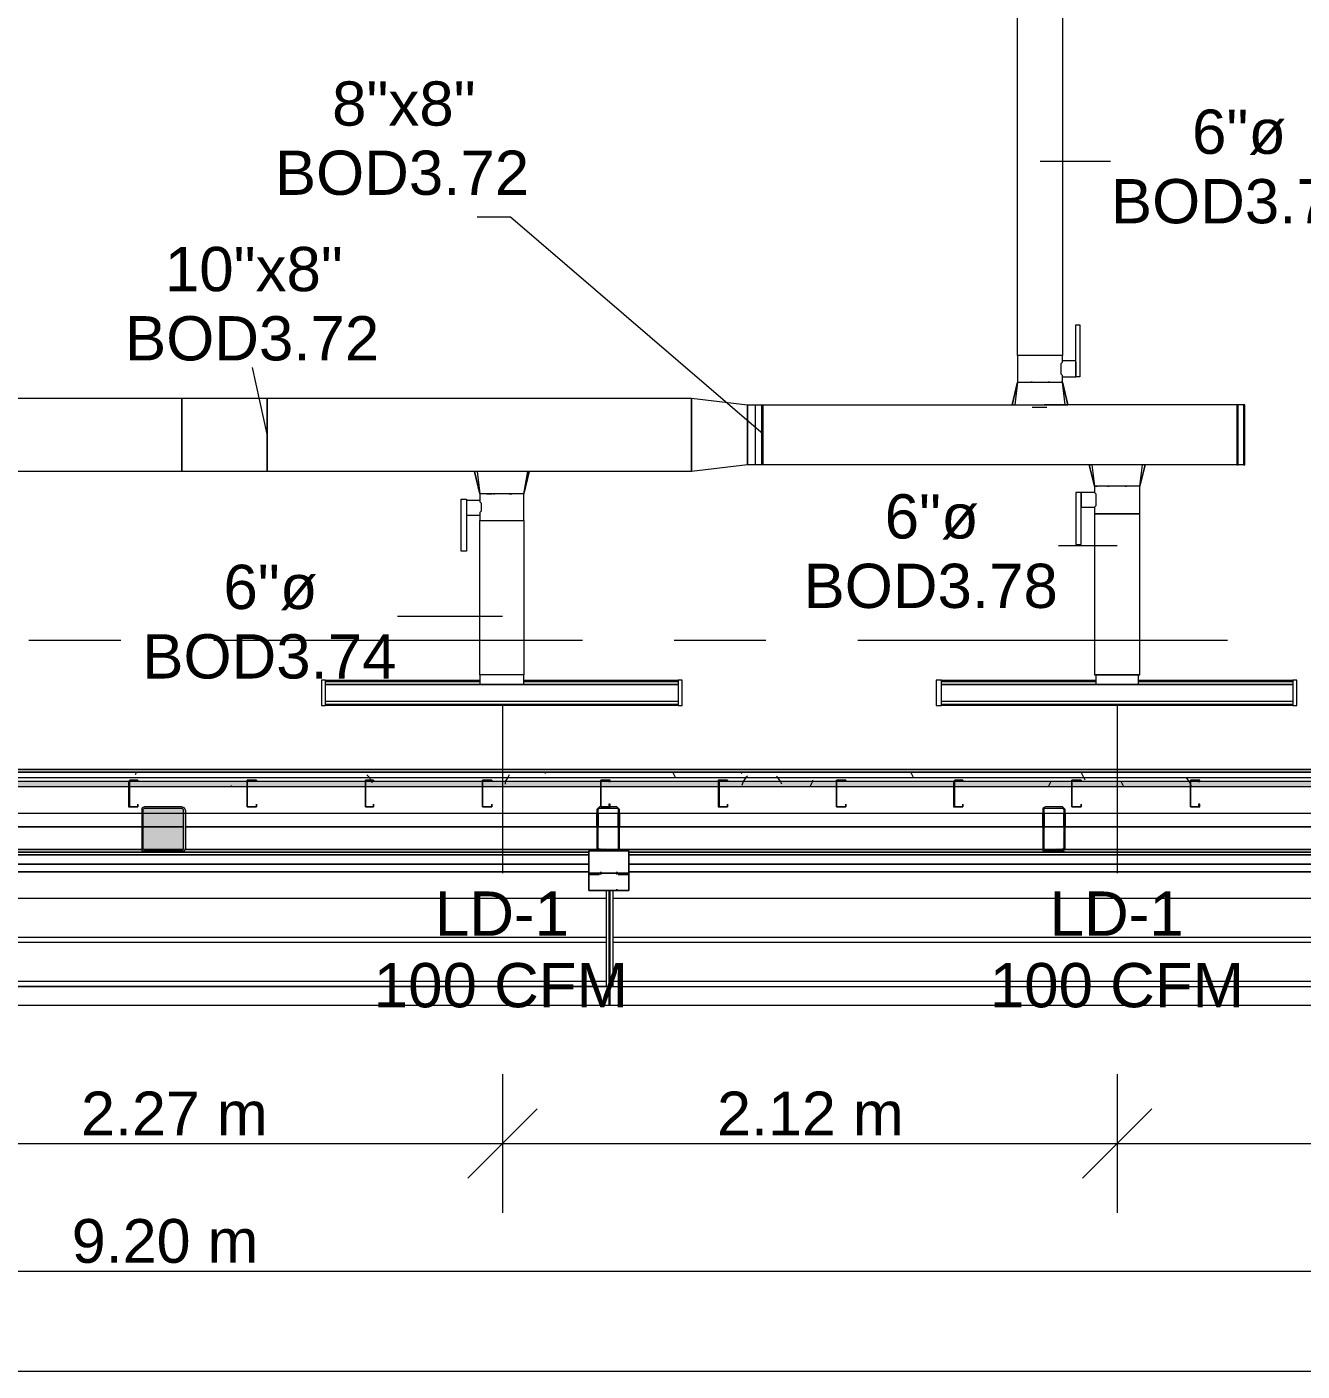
# Model space of a CAD drawing. Header units: metres. Extents: x 39 to 278, y -7 to 151.
# Drawn here: x 68.799 to 73.192, y 9.001 to 13.63 of the extents above; entities that cross this region are included whole.
import ezdxf

# ---------------------------------------------------------------- set-up
doc = ezdxf.new("R2010")
doc.units = ezdxf.units.M
doc.layers.add('HVAC - Ductos', color=5, linetype='Continuous', lineweight=50)
doc.layers.add('PDF_Geometry', color=7, linetype='Continuous', true_color=0xaaaaaa)
doc.layers.add('PDF_Solid Fills', color=7, linetype='Continuous', true_color=0xffffff)
doc.layers.add('PDF_Text', color=7, linetype='Continuous')
doc.styles.add('PDF Helvetica', font='')
doc.styles.get('PDF Helvetica').set_extended_font_data('Helvetica')

msp = doc.modelspace()

# ---------------------------------------------------------------- hatches: boundary and pattern name
at = {"layer": 'PDF_Solid Fills', "lineweight": 0, "transparency": 33554559}
h = msp.add_hatch(color=256, dxfattribs=at)
h.paths.add_polyline_path([(46.8196, 11.0127), (46.8196, 11.031), (45.1878, 11.031), (45.1878, 11.0127)])
h.paths.add_polyline_path([(104.0706, 11.0127), (106.0827, 11.0127), (106.0827, 11.031), (104.0706, 11.031)])
h.paths.add_polyline_path([(104.0659, 11.0127), (104.0659, 11.031), (101.2289, 11.031), (101.2289, 11.0127)])
h.paths.add_polyline_path([(101.2243, 11.0127), (101.2243, 11.031), (99.1984, 11.031), (99.1984, 11.0127)])
h.paths.add_polyline_path([(99.1938, 11.0127), (99.1938, 11.031), (96.3568, 11.031), (96.3568, 11.0127)])
h.paths.add_polyline_path([(96.3522, 11.0127), (96.3522, 11.031), (94.3263, 11.031), (94.3263, 11.0127)])
h.paths.add_polyline_path([(94.3217, 11.0127), (94.3217, 11.031), (93.5151, 11.031), (93.5151, 11.0127)])
h.paths.add_polyline_path([(93.5105, 11.0127), (93.5105, 11.031), (91.4846, 11.031), (91.4846, 11.0127)])
h.paths.add_polyline_path([(91.4801, 11.0127), (91.4801, 11.031), (89.4542, 11.031), (89.4542, 11.0127)])
h.paths.add_polyline_path([(89.4496, 11.0127), (89.4496, 11.031), (88.6429, 11.031), (88.6429, 11.0127)])
h.paths.add_polyline_path([(88.6383, 11.0127), (88.6383, 11.031), (86.6125, 11.031), (86.6125, 11.0127)])
h.paths.add_polyline_path([(86.6079, 11.0127), (86.6079, 11.031), (84.582, 11.031), (84.582, 11.0127)])
h.paths.add_polyline_path([(84.5774, 11.0127), (84.5774, 11.031), (83.7708, 11.031), (83.7708, 11.0127)])
h.paths.add_polyline_path([(83.7662, 11.0127), (83.7662, 11.031), (81.7404, 11.031), (81.7404, 11.0127)])
h.paths.add_polyline_path([(81.7358, 11.0127), (81.7358, 11.031), (78.8986, 11.031), (78.8986, 11.0127)])
h.paths.add_polyline_path([(78.894, 11.0127), (78.894, 11.031), (76.8682, 11.031), (76.8682, 11.0127)])
h.paths.add_polyline_path([(76.8636, 11.0127), (76.8636, 11.031), (74.0265, 11.031), (74.0265, 11.0127)])
h.paths.add_polyline_path([(74.0219, 11.0127), (74.0219, 11.031), (71.9961, 11.031), (71.9961, 11.0127)])
h.paths.add_polyline_path([(71.9915, 11.0127), (71.9915, 11.031), (71.1848, 11.031), (71.1848, 11.0127)])
h.paths.add_polyline_path([(71.1802, 11.0127), (71.1802, 11.031), (69.1543, 11.031), (69.1543, 11.0127)])
h.paths.add_polyline_path([(69.1497, 11.0127), (69.1497, 11.031), (67.1239, 11.031), (67.1239, 11.0127)])
h.paths.add_polyline_path([(67.1193, 11.0127), (67.1193, 11.031), (66.3127, 11.031), (66.3127, 11.0127)])
h.paths.add_polyline_path([(66.3081, 11.0127), (66.3081, 11.031), (64.2822, 11.031), (64.2822, 11.0127)])
h.paths.add_polyline_path([(64.2776, 11.0127), (64.2776, 11.031), (62.2518, 11.031), (62.2518, 11.0127)])
h.paths.add_polyline_path([(62.2472, 11.0127), (62.2472, 11.031), (61.4405, 11.031), (61.4405, 11.0127)])
h.paths.add_polyline_path([(61.436, 11.0127), (61.436, 11.031), (59.4101, 11.031), (59.4101, 11.0127)])
h.paths.add_polyline_path([(59.4055, 11.0127), (59.4055, 11.031), (56.5684, 11.031), (56.5684, 11.0127)])
h.paths.add_polyline_path([(56.5638, 11.0127), (56.5638, 11.031), (54.5379, 11.031), (54.5379, 11.0127)])
h.paths.add_polyline_path([(54.5333, 11.0127), (54.5333, 11.031), (51.6963, 11.031), (51.6963, 11.0127)])
h.paths.add_polyline_path([(51.6917, 11.0127), (51.6917, 11.031), (49.6658, 11.031), (49.6658, 11.0127)])
h.paths.add_polyline_path([(49.6612, 11.0127), (49.6612, 11.031), (48.8546, 11.031), (48.8546, 11.0127)])
h.paths.add_polyline_path([(48.85, 11.0127), (48.85, 11.031), (46.8241, 11.031), (46.8241, 11.0127)])
msp.add_hatch(color=256, dxfattribs=at).paths.add_polyline_path([(69.3469, 10.9393), (69.3423, 10.9439), (69.1956, 10.9439), (69.1956, 10.7926), (69.1969, 10.7926), (69.3423, 10.7972)])
h = msp.add_hatch(color=256, dxfattribs=at)
h.paths.add_polyline_path([(70.7683, 10.7926), (70.8365, 10.7972), (70.7723, 10.8018), (70.7677, 10.8018), (70.7677, 10.7926)])
h.paths.add_polyline_path([(70.841, 10.9347), (70.8365, 10.9347), (70.8365, 10.7972), (70.841, 10.9341)])
h.paths.add_polyline_path([(70.8319, 10.9393), (70.8319, 10.9439), (70.7677, 10.9439)])
h.paths.add_polyline_path([(70.7677, 10.9347), (70.7631, 10.9347), (70.7631, 10.8018)])
h = msp.add_hatch(color=256, dxfattribs=at)
h.paths.add_polyline_path([(72.3031, 10.9393), (72.3031, 10.9439), (72.2985, 10.9439)])
h.paths.add_polyline_path([(72.3764, 10.9347), (72.3719, 10.9347), (72.3673, 10.8018), (72.3031, 10.7972), (72.3713, 10.7926), (72.3719, 10.7926), (72.3719, 10.7972), (72.3764, 10.9333)])
h.paths.add_polyline_path([(72.3031, 10.9347), (72.2985, 10.9347), (72.2985, 10.8018)])
h.paths.add_polyline_path([(72.3719, 10.9393), (72.3719, 10.9439), (72.3077, 10.9439)])

# ---------------------------------------------------------------- linework, layer by layer
at = {"layer": 'HVAC - Ductos', "lineweight": 0}
for points in [[(72.3673, 13.7627), (72.3673, 12.4977), (72.3627, 12.4977), (72.3535, 12.4977), (72.3444, 12.4977), (72.3261, 12.4977), (72.3077, 12.4977), (72.2894, 12.4977), (72.2711, 12.4977), (72.2527, 12.4977), (72.2344, 12.4977), (72.2253, 12.4977), (72.2161, 12.4977), (72.2115, 12.4977), (72.2115, 13.7627)], [(72.2894, 13.1668), (72.5323, 13.1668)], [(71.3361, 12.2273), (70.4652, 12.9743), (70.3506, 12.9743)], [(72.3765, 12.3281), (72.3673, 12.406), (72.3673, 12.4243), (72.4131, 12.4243), (72.4131, 12.6031), (72.4269, 12.6031), (72.4269, 12.4243), (72.4131, 12.4243)], [(69.6265, 12.2273), (69.576, 12.4564)], [(72.4131, 12.4793), (72.3673, 12.4793), (72.3673, 12.4977), (72.3627, 12.4977), (72.3535, 12.4977), (72.3444, 12.4977), (72.3261, 12.4977), (72.3077, 12.4977), (72.2894, 12.4977), (72.2711, 12.4977), (72.2527, 12.4977), (72.2344, 12.4977), (72.2253, 12.4977), (72.2161, 12.4977), (72.2115, 12.4977), (72.2115, 12.406), (72.2161, 12.406), (72.2207, 12.406), (72.2253, 12.406), (72.2344, 12.406), (72.2527, 12.406), (72.2711, 12.406), (72.2894, 12.406), (72.3077, 12.406), (72.3261, 12.406), (72.3444, 12.406), (72.3535, 12.406), (72.3581, 12.406), (72.3627, 12.406), (72.3673, 12.406), (72.3627, 12.406)], [(72.3673, 12.4243), (72.3673, 12.4289), (72.3627, 12.4335), (72.3627, 12.4381), (72.3627, 12.4472), (72.3627, 12.4564), (72.3627, 12.4656), (72.3627, 12.4701), (72.3673, 12.4747), (72.3673, 12.4793)], [(72.4131, 12.4747), (72.4131, 12.4701), (72.4131, 12.4656), (72.4131, 12.4564), (72.4131, 12.4518), (72.4131, 12.4472), (72.4131, 12.4381), (72.4131, 12.4335), (72.4131, 12.4289)], [(72.2115, 12.406), (72.2023, 12.3281)], [(72.2161, 12.406), (72.2207, 12.406)], [(72.2344, 12.406), (72.239, 12.406)], [(72.2619, 12.406), (72.2573, 12.406), (72.2619, 12.406), (72.2665, 12.406)], [(72.2848, 12.406), (72.2894, 12.406), (72.294, 12.406)], [(72.3123, 12.406), (72.3169, 12.406), (72.3215, 12.406), (72.3169, 12.406)], [(72.3398, 12.406), (72.3444, 12.406)], [(72.3535, 12.406), (72.3581, 12.406)], [(72.3857, 12.3281), (72.3673, 12.406), (72.3857, 12.3281)], [(69.3331, 12.351), (69.6265, 12.351)], [(69.3331, 12.0989), (69.3331, 12.351)], [(69.6265, 12.351), (69.6265, 12.0989)], [(71.3085, 12.3281), (71.3315, 12.3281), (71.3361, 12.3281)], [(71.3315, 12.3281), (71.3315, 12.1219), (71.3085, 12.1219)], [(72.9907, 12.3281), (72.9677, 12.3281), (72.9677, 12.1219), (71.3315, 12.1219), (71.3315, 12.3281), (72.2619, 12.3281)], [(71.3361, 12.1219), (71.3361, 12.3281)], [(72.1977, 12.3281), (72.1931, 12.3281), (72.1977, 12.3281), (72.2023, 12.3281), (72.2069, 12.3281), (72.2161, 12.3281)], [(72.1977, 12.3281), (72.1931, 12.3281), (72.1977, 12.3281)], [(72.2207, 12.3281), (72.2344, 12.3281), (72.239, 12.3281)], [(72.2435, 12.3281), (72.2481, 12.3281), (72.2573, 12.3281), (72.2803, 12.3281), (72.3031, 12.3281), (72.3215, 12.3281), (72.3307, 12.3281), (72.3353, 12.3281), (72.3444, 12.3281), (72.3627, 12.3281), (72.3719, 12.3281), (72.3811, 12.3281), (72.3857, 12.3281), (72.3811, 12.3281)], [(72.3123, 12.3189), (72.3031, 12.3189), (72.2803, 12.3189), (72.2619, 12.3189)], [(72.2711, 12.3281), (72.2711, 12.3281)], [(72.9677, 12.3281), (72.3123, 12.3281), (72.3077, 12.3281), (72.3031, 12.3281)], [(72.9723, 12.3281), (72.9677, 12.3281), (72.9677, 12.1219), (72.9723, 12.1219)], [(72.9723, 12.1219), (72.9723, 12.3281)], [(69.6265, 12.0989), (69.3331, 12.0989)], [(70.3598, 12.0989), (70.3506, 12.0989), (70.3598, 12.021), (70.3415, 12.0989)], [(70.3461, 12.0989), (70.3415, 12.0989), (70.3598, 12.021)], [(70.3415, 12.0989), (70.3415, 12.0989)], [(70.5065, 12.0989), (70.4881, 12.0989), (70.4835, 12.0989), (70.479, 12.0989), (70.4698, 12.0989), (70.4561, 12.0989), (70.4515, 12.0989), (70.4469, 12.0989), (70.4239, 12.0989), (70.4193, 12.0989), (70.4148, 12.0989), (70.4011, 12.0989), (70.3919, 12.0989), (70.3873, 12.0989), (70.3827, 12.0989), (70.3643, 12.0989)], [(70.5293, 12.0989), (70.5248, 12.0989), (70.5202, 12.0989), (70.5111, 12.0989)], [(70.5293, 12.0989), (70.5111, 12.021), (70.5293, 12.0989)], [(70.5111, 12.021), (70.5248, 12.0989)], [(70.5293, 12.0989), (70.5293, 12.0989)], [(71.3361, 12.1219), (71.3315, 12.1219)], [(72.5369, 12.1219), (72.5323, 12.1219), (72.5231, 12.1219), (72.5094, 12.1219), (72.5048, 12.1219), (72.5003, 12.1219), (72.4819, 12.1219), (72.4681, 12.1219), (72.4773, 12.0485)], [(72.624, 12.1219), (72.6103, 12.1219), (72.6011, 12.1219), (72.5965, 12.1219), (72.5873, 12.1219), (72.5735, 12.1219), (72.569, 12.1219), (72.5644, 12.1219), (72.5415, 12.1219)], [(72.6331, 12.0485), (72.6423, 12.1219), (72.6377, 12.1219), (72.6285, 12.1219)], [(72.6515, 12.1219), (72.6331, 12.0485), (72.6515, 12.1219)], [(72.9907, 12.1219), (72.9677, 12.1219)], [(72.4819, 12.0485), (72.4865, 12.0485), (72.4819, 12.0485), (72.4773, 12.0485), (72.4773, 12.0256), (72.4315, 12.0256), (72.4131, 12.0256), (72.4131, 11.8469), (72.4315, 11.8469), (72.4315, 12.0256), (72.4315, 12.021), (72.4315, 12.0164), (72.4315, 12.0118), (72.4315, 12.0073), (72.4315, 11.9981), (72.4315, 11.9935), (72.4315, 11.9889), (72.4315, 11.9797), (72.4315, 11.9751), (72.4773, 11.9751), (72.4773, 11.9523), (72.4819, 11.9523), (72.4865, 11.9523), (72.5003, 11.9523), (72.5185, 11.9523), (72.5369, 11.9523), (72.5553, 11.9523), (72.5735, 11.9523), (72.5919, 11.9523), (72.6103, 11.9523), (72.6194, 11.9523), (72.6285, 11.9523), (72.6331, 11.9523), (72.6331, 12.0485), (72.6285, 12.0485), (72.624, 12.0485), (72.6194, 12.0485), (72.6103, 12.0485), (72.5919, 12.0485), (72.5735, 12.0485), (72.5553, 12.0485), (72.5369, 12.0485), (72.5185, 12.0485), (72.5003, 12.0485), (72.4865, 12.0485)], [(70.3598, 11.9981), (70.3598, 11.9935), (70.3643, 11.9889), (70.3643, 11.9797), (70.3643, 11.9705), (70.3643, 11.9614), (70.3598, 11.9569), (70.3598, 11.9523), (70.3598, 11.9477)], [(70.3643, 12.021), (70.3643, 12.021)], [(70.3643, 12.021), (70.3643, 12.021)], [(72.4773, 12.0256), (72.4819, 12.021), (72.4819, 12.0118), (72.4819, 12.0027), (72.4819, 11.9935), (72.4819, 11.9889), (72.4819, 11.9797), (72.4773, 11.9751)], [(72.5553, 11.8423), (72.3535, 11.8423)], [(70.4377, 11.5993), (70.0756, 11.5993)], [(70.5111, 11.3977), (70.5111, 11.3977)], [(72.6285, 11.3977), (72.6331, 11.3977)], [(69.8281, 11.3472), (69.8281, 11.3564), (69.8281, 11.3747), (69.8281, 11.3793), (70.3598, 11.3793)], [(70.3598, 11.3747), (69.8281, 11.3747)], [(69.8281, 11.3518), (69.8281, 11.3564), (69.8281, 11.361)], [(70.5111, 11.3793), (71.0427, 11.3793), (71.0427, 11.3747), (71.0427, 11.3564), (71.0427, 11.3472)], [(71.0427, 11.3747), (70.5111, 11.3747)], [(71.0427, 11.361), (71.0427, 11.3564), (71.0427, 11.3518)], [(71.9503, 11.3472), (71.9503, 11.3564), (71.9503, 11.3747), (71.9503, 11.3793), (72.4819, 11.3793)], [(72.4819, 11.3747), (71.9503, 11.3747)], [(71.9503, 11.3518), (71.9503, 11.3564), (71.9503, 11.361)], [(72.6285, 11.3793), (73.1603, 11.3793), (73.1603, 11.3747), (73.1603, 11.3564), (73.1603, 11.3472)], [(73.1603, 11.3747), (72.6285, 11.3747)], [(73.1603, 11.361), (73.1603, 11.3564), (73.1603, 11.3518)], [(71.0427, 11.3243), (71.0427, 11.3151), (71.0427, 11.2968), (71.0427, 11.2923), (69.8281, 11.2923), (69.8281, 11.2968), (69.8281, 11.3151), (69.8281, 11.3243)], [(69.8281, 11.3105), (69.8281, 11.3151), (69.8281, 11.3197)], [(69.8281, 11.2968), (71.0427, 11.2968)], [(71.0427, 11.3197), (71.0427, 11.3151), (71.0427, 11.3105)], [(73.1603, 11.3243), (73.1603, 11.3151), (73.1603, 11.2968), (73.1603, 11.2923), (71.9503, 11.2923), (71.9503, 11.2968), (71.9503, 11.3151), (71.9503, 11.3243)], [(71.9503, 11.3105), (71.9503, 11.3151), (71.9503, 11.3197)], [(71.9503, 11.2968), (73.1603, 11.2968)], [(73.1603, 11.3197), (73.1603, 11.3151), (73.1603, 11.3105)], [(70.4377, 11.2923), (70.4377, 10.7147)], [(72.5553, 11.2923), (72.5553, 10.7147)]]:
    msp.add_lwpolyline(points, dxfattribs=at)
for points in [[(72.2115, 12.406), (72.1931, 12.3281)], [(69.3331, 12.0989), (66.6152, 12.0989), (66.6152, 12.351), (69.3331, 12.351)], [(69.6265, 12.351), (71.0885, 12.351), (71.0885, 12.0989), (69.6265, 12.0989)], [(71.2811, 12.1219), (71.0885, 12.0989), (71.0885, 12.351), (71.2811, 12.3281)], [(71.2811, 12.3281), (71.3085, 12.3281), (71.3085, 12.1219), (71.2811, 12.1219)], [(72.9907, 12.3281), (72.9907, 12.1219), (72.9952, 12.1219), (72.9952, 12.3281)], [(72.4635, 12.1219), (72.459, 12.1219), (72.4773, 12.0485), (72.459, 12.1219)], [(72.6515, 12.1219), (72.6469, 12.1219)], [(72.5231, 12.0485), (72.5277, 12.0485)], [(72.5827, 12.0485), (72.5873, 12.0485)], [(70.2956, 12.0027), (70.3139, 12.0027), (70.3139, 11.8239), (70.2956, 11.8239)], [(70.3139, 11.9981), (70.3139, 11.9935), (70.3139, 11.9889), (70.3139, 11.9797), (70.3139, 11.9751), (70.3139, 11.966), (70.3139, 11.9614), (70.3139, 11.9569), (70.3139, 11.9523), (70.3139, 11.9477), (70.3598, 11.9477), (70.3598, 11.9293), (70.3643, 11.9293), (70.3689, 11.9293), (70.3827, 11.9293), (70.3965, 11.9293), (70.4148, 11.9293), (70.4377, 11.9293), (70.4561, 11.9293), (70.4744, 11.9293), (70.4881, 11.9293), (70.5019, 11.9293), (70.5111, 11.9293), (70.5111, 11.3977), (70.5065, 11.3977), (70.5019, 11.3977), (70.4881, 11.3977), (70.4744, 11.3977), (70.4561, 11.3977), (70.4377, 11.3977), (70.4148, 11.3977), (70.4011, 11.3977), (70.3827, 11.3977), (70.3735, 11.3977), (70.3643, 11.3977), (70.3598, 11.3977), (70.3598, 11.3655), (70.3643, 11.3655), (70.3735, 11.3655), (70.3827, 11.3655), (70.4011, 11.3655), (70.4148, 11.3655), (70.4377, 11.3655), (70.4561, 11.3655), (70.4744, 11.3655), (70.4881, 11.3655), (70.5019, 11.3655), (70.5065, 11.3655), (70.5111, 11.3655), (70.5111, 11.3977), (70.5019, 11.3977), (70.4881, 11.3977), (70.4744, 11.3977), (70.4561, 11.3977), (70.4377, 11.3977), (70.4148, 11.3977), (70.3965, 11.3977), (70.3827, 11.3977), (70.3689, 11.3977), (70.3643, 11.3977), (70.3598, 11.3977), (70.3598, 11.9293), (70.3643, 11.9293), (70.3689, 11.9293), (70.3827, 11.9293), (70.3965, 11.9293), (70.4148, 11.9293), (70.4377, 11.9293), (70.4561, 11.9293), (70.4744, 11.9293), (70.4881, 11.9293), (70.5019, 11.9293), (70.5111, 11.9293), (70.5111, 12.021), (70.5065, 12.021), (70.5019, 12.021), (70.4881, 12.021), (70.4744, 12.021), (70.4561, 12.021), (70.4377, 12.021), (70.4148, 12.021), (70.3965, 12.021), (70.3827, 12.021), (70.3689, 12.021), (70.3643, 12.021), (70.3598, 12.021), (70.3598, 11.9981)], [(70.3827, 12.021), (70.4011, 12.021)], [(70.4056, 12.021), (70.4102, 12.021)], [(70.4606, 12.021), (70.4652, 12.021), (70.4698, 12.021), (70.4652, 12.021)], [(72.6331, 11.9523), (72.6285, 11.9523), (72.6194, 11.9523), (72.6103, 11.9523), (72.5919, 11.9523), (72.5735, 11.9523), (72.5553, 11.9523), (72.5369, 11.9523), (72.5185, 11.9523), (72.5003, 11.9523), (72.4865, 11.9523), (72.4819, 11.9523), (72.4773, 11.9523), (72.4773, 11.3977), (72.4819, 11.3977), (72.4865, 11.3977), (72.5003, 11.3977), (72.5185, 11.3977), (72.5369, 11.3977), (72.5553, 11.3977), (72.5735, 11.3977), (72.5919, 11.3977), (72.6103, 11.3977), (72.6194, 11.3977), (72.6285, 11.3977), (72.6331, 11.3977)], [(72.4819, 11.3655), (72.4911, 11.3655), (72.5003, 11.3655), (72.5185, 11.3655), (72.5369, 11.3655), (72.5553, 11.3655), (72.5735, 11.3655), (72.5919, 11.3655), (72.6057, 11.3655), (72.6194, 11.3655), (72.6285, 11.3655), (72.6285, 11.3977), (72.6194, 11.3977), (72.6057, 11.3977), (72.5919, 11.3977), (72.5735, 11.3977), (72.5553, 11.3977), (72.5369, 11.3977), (72.5185, 11.3977), (72.5003, 11.3977), (72.4911, 11.3977), (72.4819, 11.3977)], [(69.8143, 11.2923), (69.8281, 11.2923), (69.8281, 11.3793), (69.8143, 11.3793)], [(69.8281, 11.3655), (71.0427, 11.3655), (69.8281, 11.3655), (71.0427, 11.3655), (71.0427, 11.306), (69.8281, 11.306)], [(71.0565, 11.2923), (71.0565, 11.3793), (71.0427, 11.3793), (71.0427, 11.2923)], [(71.9319, 11.2923), (71.9503, 11.2923), (71.9503, 11.3793), (71.9319, 11.3793)], [(71.9503, 11.3655), (73.1603, 11.3655), (71.9503, 11.3655), (73.1603, 11.3655), (73.1603, 11.306), (71.9503, 11.306)], [(73.174, 11.2923), (73.174, 11.3793), (73.1603, 11.3793), (73.1603, 11.2923)]]:
    msp.add_lwpolyline(points, close=True, dxfattribs=at)
at = {"layer": 'HVAC - Ductos', "color": 252, "lineweight": 0, "true_color": 0x939598}
for points in [[(70.4377, 10.0227), (70.4377, 9.7843), (70.4377, 9.5459)], [(72.5553, 10.0227), (72.5553, 9.7843), (72.5553, 9.5459)], [(70.5569, 9.9035), (70.4377, 9.7843), (70.3185, 9.6651)], [(72.6744, 9.9035), (72.5553, 9.7843), (72.4361, 9.6651)], [(46.0312, 9.7843), (47.4933, 9.7843), (49.7804, 9.7843), (51.9025, 9.7843), (54.3042, 9.7843), (55.4684, 9.7843), (56.6875, 9.7843), (58.6217, 9.7843), (61.1747, 9.7843), (63.3747, 9.7843), (64.6672, 9.7843), (66.1614, 9.7843), (68.1689, 9.7843), (70.4377, 9.7843), (72.5553, 9.7843), (75.3557, 9.7843), (77.8216, 9.7843), (80.3058, 9.7843), (82.3866, 9.7843), (84.2612, 9.7843), (86.0533, 9.7843), (87.2496, 9.7843), (89.5413, 9.7843)], [(46.0312, 9.3443), (55.4684, 9.3443), (64.6672, 9.3443), (73.8707, 9.3443), (86.0533, 9.3443), (95.2704, 9.3443), (104.7077, 9.3443)], [(46.0312, 9.0005), (104.7077, 9.0005)]]:
    msp.add_lwpolyline(points, dxfattribs=at)
at = {"layer": 'PDF_Geometry', "lineweight": 0}
for points in [[(69.1223, 11.5168), (68.806, 11.5168)], [(70.7127, 11.5168), (69.4431, 11.5168)], [(71.3452, 11.5168), (71.029, 11.5168)], [(72.9357, 11.5168), (71.6615, 11.5168)], [(45.1878, 11.0631), (106.0827, 11.0631)], [(45.1878, 11.0447), (106.0827, 11.0447)], [(64.7726, 11.0631), (73.7699, 11.0631)], [(73.7699, 11.0631), (64.7726, 11.0631)], [(64.7726, 11.0631), (73.7699, 11.0631)], [(73.7699, 11.0631), (64.7726, 11.0631)], [(64.7726, 11.0631), (73.7699, 11.0631)], [(64.7726, 11.0631), (73.7699, 11.0631)], [(64.7726, 11.0631), (73.7699, 11.0631)], [(73.7699, 11.0631), (64.7726, 11.0631)], [(64.7726, 11.0631), (73.7699, 11.0631)], [(73.7699, 11.0631), (64.7726, 11.0631)], [(69.1497, 11.031), (68.7465, 11.031), (68.3385, 11.031), (67.9352, 11.031), (67.5273, 11.031), (67.1239, 11.031)], [(71.1802, 11.031), (70.7769, 11.031), (70.3689, 11.031), (69.9656, 11.031), (69.5577, 11.031), (69.1543, 11.031)], [(71.9915, 11.031), (71.5881, 11.031), (71.1848, 11.031)], [(74.0219, 11.031), (73.6186, 11.031), (73.2107, 11.031), (72.8073, 11.031), (72.3994, 11.031), (71.9961, 11.031)], [(69.1497, 11.0127), (68.7465, 11.0127), (68.3385, 11.0127), (67.9352, 11.0127), (67.5273, 11.0127), (67.1239, 11.0127), (66.716, 11.0127), (66.3127, 11.0127)], [(71.1802, 11.0127), (70.7769, 11.0127), (70.3689, 11.0127), (69.9656, 11.0127), (69.5577, 11.0127), (69.1543, 11.0127)], [(74.0219, 11.0127), (73.6186, 11.0127), (73.2107, 11.0127), (72.8073, 11.0127), (72.3994, 11.0127), (71.9961, 11.0127), (71.5881, 11.0127), (71.1848, 11.0127)], [(69.1956, 10.9347), (69.2002, 10.9439)], [(70.7769, 10.9439), (70.7723, 10.9439), (70.7677, 10.9393), (70.7631, 10.9347), (70.7631, 10.8018), (70.7677, 10.7926), (70.7723, 10.7926), (70.8319, 10.7926), (70.8365, 10.7926), (70.8411, 10.8018), (70.8411, 10.9347), (70.8365, 10.9393), (70.8319, 10.9439), (70.8089, 10.9439)], [(106.0827, 10.921), (45.1878, 10.921)], [(69.1956, 10.921), (69.1956, 10.8751)], [(69.3469, 10.8751), (69.3469, 10.921)], [(70.7631, 10.8751), (70.7631, 10.921)], [(70.7677, 10.921), (70.7677, 10.8751)], [(70.8365, 10.8751), (70.8365, 10.921)], [(70.8411, 10.921), (70.8411, 10.8751)], [(72.2985, 10.8751), (72.2985, 10.921)], [(72.3031, 10.921), (72.3031, 10.8751)], [(72.3719, 10.8751), (72.3719, 10.921)], [(72.3765, 10.921), (72.3765, 10.8751)], [(67.7381, 10.2609), (70.8089, 10.2609), (70.8089, 10.2701), (70.8089, 10.2793), (70.8089, 10.2931), (70.8089, 10.3068), (70.8089, 10.3251), (70.8089, 10.6551), (70.8044, 10.6551), (70.7907, 10.6551), (70.8044, 10.6551), (70.8089, 10.6551), (70.8181, 10.6551), (70.8319, 10.6551), (70.8227, 10.6551), (70.8319, 10.6551), (70.7769, 10.6551), (70.7356, 10.6551), (70.7356, 10.6597), (70.7356, 10.7101), (70.7356, 10.7147), (70.7356, 10.7193), (70.7356, 10.7881), (70.7356, 10.7926), (70.7677, 10.7926), (70.7356, 10.7926), (70.7356, 10.7881), (70.7356, 10.7193), (70.7356, 10.7147), (70.7356, 10.7101), (70.7356, 10.6597), (70.7356, 10.6551), (70.7769, 10.6551), (70.7723, 10.6551), (70.7769, 10.6551), (70.7952, 10.6551), (70.7952, 10.3251), (67.7519, 10.3251)], [(69.2323, 10.7193), (69.3056, 10.7193)], [(70.7356, 10.7147), (70.7356, 10.7147)], [(70.7356, 10.7147), (70.7356, 10.7147)], [(70.7356, 10.7101), (70.7356, 10.7101)], [(70.7356, 10.7101), (70.7356, 10.7101)], [(70.7769, 10.7101), (70.7769, 10.7147), (70.7769, 10.7193)], [(70.7769, 10.7101), (70.7769, 10.7147), (70.7769, 10.7193)], [(70.7769, 10.7193), (70.7769, 10.7147), (70.7769, 10.7101)], [(70.7769, 10.7193), (70.7769, 10.7147), (70.7769, 10.7101)], [(70.8319, 10.7101), (70.8319, 10.7147), (70.8319, 10.7193)], [(70.8319, 10.7101), (70.8319, 10.7147), (70.8319, 10.7193)], [(70.8319, 10.7101), (70.8319, 10.7147), (70.8319, 10.7193)], [(70.8319, 10.7101), (70.8319, 10.7147), (70.8319, 10.7193)], [(70.8731, 10.7147), (70.8731, 10.7147)], [(70.8731, 10.7147), (70.8731, 10.7147)], [(70.8731, 10.7101), (70.8731, 10.7101)], [(70.8731, 10.7101), (70.8731, 10.7101)], [(72.2985, 10.7193), (72.3719, 10.7193)], [(70.7769, 10.6551), (70.7769, 10.6551)], [(70.7769, 10.6551), (70.7769, 10.6551)], [(70.8089, 10.6551), (70.8181, 10.6551), (70.8319, 10.6551), (70.8227, 10.6551), (70.8319, 10.6551), (70.7769, 10.6551), (70.7952, 10.6551), (70.7907, 10.6551), (70.7952, 10.6551)], [(70.7861, 10.6551), (70.7769, 10.6551), (70.7861, 10.6551)], [(70.7769, 10.6551), (70.7769, 10.6551)], [(70.7769, 10.6551), (70.7769, 10.6551)], [(70.7861, 10.6551), (70.7769, 10.6551), (70.7861, 10.6551)], [(70.8044, 10.6551), (70.8044, 10.3251)], [(70.8181, 10.6551), (70.8181, 10.3251), (73.8615, 10.3251)], [(70.7952, 10.6277), (67.7519, 10.6277)], [(73.8615, 10.6277), (70.8181, 10.6277)], [(67.7519, 10.4947), (70.7952, 10.4947)], [(70.7952, 10.4764), (67.7519, 10.4764)], [(70.8181, 10.4947), (73.8615, 10.4947)], [(73.8615, 10.4764), (70.8181, 10.4764)], [(67.7381, 10.3251), (70.8089, 10.3251), (70.8044, 10.3251), (73.8753, 10.3251), (73.8707, 10.3251), (76.9232, 10.3251), (76.9186, 10.3251), (79.9758, 10.3251), (79.9712, 10.3251), (83.0237, 10.3251), (83.0191, 10.3251), (86.0762, 10.3251), (86.0716, 10.3251), (89.1425, 10.3251)], [(67.7519, 10.3435), (70.7952, 10.3435)], [(70.8089, 10.3251), (70.8044, 10.3251), (70.8044, 10.3068), (70.8044, 10.2931), (70.8044, 10.2793), (70.8044, 10.2701), (70.8044, 10.2609), (73.8753, 10.2609), (73.8753, 10.2701), (73.8753, 10.2793), (73.8753, 10.2931), (73.8753, 10.3068), (73.8753, 10.3251), (73.8707, 10.3251), (73.8707, 10.3068), (73.8707, 10.2931), (73.8707, 10.2793), (73.8707, 10.2701), (73.8707, 10.2609), (76.9232, 10.2609)], [(70.8181, 10.3435), (73.8615, 10.3435)], [(70.7952, 10.2609), (70.8044, 10.2609)], [(70.7952, 10.2609), (70.7952, 10.2609)], [(70.8044, 10.2609), (70.8044, 10.2609)], [(70.8089, 10.2609), (70.8181, 10.2609)], [(70.8089, 10.2609), (70.8089, 10.2609)], [(70.8181, 10.2609), (70.8181, 10.2609)]]:
    msp.add_lwpolyline(points, dxfattribs=at)
for points in [[(64.7726, 11.0722), (73.7699, 11.0722)], [(64.7726, 11.0722), (73.7699, 11.0722)], [(69.1819, 11.0355), (69.1543, 11.0355), (69.1497, 11.031), (69.1497, 10.9439), (69.1543, 10.9439), (69.1819, 10.9439), (69.1819, 10.9531), (69.1819, 10.9439), (69.1543, 10.9439), (69.1543, 11.031), (69.1543, 11.0355), (69.1819, 11.0355), (69.1819, 11.031)], [(69.5897, 11.0355), (69.5577, 11.0355), (69.5577, 11.031), (69.5577, 10.9439), (69.5897, 10.9439), (69.5897, 10.9531), (69.5897, 10.9439), (69.5577, 10.9439), (69.5577, 11.031), (69.5577, 11.0355), (69.5897, 11.0355), (69.5897, 11.031)], [(69.9931, 11.0355), (69.9656, 11.0355), (69.9656, 11.031), (69.9656, 10.9439), (69.9931, 10.9439), (69.9931, 10.9531), (69.9931, 10.9439), (69.9656, 10.9439), (69.9656, 11.031), (69.9656, 11.0355), (69.9931, 11.0355), (69.9931, 11.031)], [(70.4011, 11.0355), (70.3735, 11.0355), (70.3689, 11.0355), (70.3689, 11.031), (70.3689, 10.9439), (70.3735, 10.9439), (70.4011, 10.9439), (70.4011, 10.9531), (70.4011, 10.9439), (70.3735, 10.9439), (70.3689, 10.9439), (70.3689, 11.031), (70.3689, 11.0355), (70.3735, 11.0355), (70.4011, 11.0355), (70.4011, 11.031)], [(70.8089, 11.0355), (70.7769, 11.0355), (70.7769, 11.031), (70.7769, 10.9439), (70.8089, 10.9439), (70.8089, 10.9531), (70.8044, 10.9531), (70.8044, 10.9439), (70.7769, 10.9439), (70.7769, 11.031), (70.7769, 11.0355), (70.8044, 11.0355), (70.8044, 11.031), (70.8089, 11.031)], [(71.2123, 11.0355), (71.1848, 11.0355), (71.1802, 11.0355), (71.1802, 11.031), (71.1802, 10.9439), (71.1848, 10.9439), (71.2123, 10.9439), (71.2123, 10.9531), (71.2123, 10.9439), (71.1848, 10.9439), (71.1848, 11.031), (71.1848, 11.0355), (71.2123, 11.0355), (71.2123, 11.031)], [(71.6202, 11.0355), (71.5881, 11.0355), (71.5881, 11.031), (71.5881, 10.9439), (71.6202, 10.9439), (71.6202, 10.9531), (71.6202, 10.9439), (71.5881, 10.9439), (71.5881, 11.031), (71.5881, 11.0355), (71.6202, 11.0355), (71.6202, 11.031)], [(72.0235, 11.0355), (71.9961, 11.0355), (71.9915, 11.031), (71.9915, 10.9439), (71.9961, 10.9439), (72.0235, 10.9439), (72.0235, 10.9531), (72.0235, 10.9439), (71.9961, 10.9439), (71.9961, 11.031), (71.9961, 11.0355), (72.0235, 11.0355), (72.0235, 11.031)], [(72.4315, 11.0355), (72.3994, 11.0355), (72.3994, 11.031), (72.3994, 10.9439), (72.4315, 10.9439), (72.4315, 10.9531), (72.4315, 10.9439), (72.3994, 10.9439), (72.3994, 11.031), (72.3994, 11.0355), (72.4315, 11.0355), (72.4315, 11.031)], [(72.8394, 11.0355), (72.8073, 11.0355), (72.8073, 11.031), (72.8073, 10.9439), (72.8394, 10.9439), (72.8394, 10.9531), (72.8349, 10.9531), (72.8349, 10.9439), (72.8073, 10.9439), (72.8073, 11.031), (72.8073, 11.0355), (72.8349, 11.0355), (72.8349, 11.031), (72.8394, 11.031)], [(69.3331, 10.9439), (69.2048, 10.9439), (69.1956, 10.9393), (69.1956, 10.9301), (69.1956, 10.8018), (69.1956, 10.7926), (69.2048, 10.7926), (69.3331, 10.7926), (69.3423, 10.7926), (69.3469, 10.8018), (69.3469, 10.9301), (69.3423, 10.9393)], [(69.2002, 10.9301), (69.2002, 10.9347), (69.2048, 10.9393), (69.3331, 10.9393), (69.3377, 10.9347), (69.3377, 10.9301), (69.3377, 10.8018), (69.3377, 10.7972), (69.3331, 10.7972), (69.2048, 10.7972), (69.2002, 10.7972), (69.2002, 10.8018)], [(70.8319, 10.7972), (70.7723, 10.7972), (70.7677, 10.8018), (70.7677, 10.9347), (70.7723, 10.9393), (70.8319, 10.9393), (70.8365, 10.9393), (70.8365, 10.9347), (70.8365, 10.8018), (70.8365, 10.7972)], [(72.2985, 10.8018), (72.2985, 10.7926), (72.3077, 10.7926), (72.3673, 10.7926), (72.3719, 10.7926), (72.3765, 10.8018), (72.3765, 10.9347), (72.3719, 10.9393), (72.3673, 10.9439), (72.3077, 10.9439), (72.2985, 10.9393), (72.2985, 10.9347)], [(72.3673, 10.7972), (72.3077, 10.7972), (72.3031, 10.7972), (72.3031, 10.8018), (72.3031, 10.9347), (72.3031, 10.9393), (72.3077, 10.9393), (72.3673, 10.9393), (72.3719, 10.9347), (72.3719, 10.8018)], [(67.7747, 10.8751), (69.1956, 10.8751)], [(69.3377, 10.8751), (69.2689, 10.8751), (69.2002, 10.8751), (69.2689, 10.8751)], [(70.7631, 10.8751), (69.3469, 10.8751)], [(70.7998, 10.8751), (70.8365, 10.8751), (70.7998, 10.8751), (70.7677, 10.8751)], [(70.8411, 10.8751), (72.2985, 10.8751)], [(72.3031, 10.8751), (72.3353, 10.8751)], [(72.3353, 10.8751), (72.3719, 10.8751)], [(72.3765, 10.8751), (73.7927, 10.8751)], [(69.1956, 10.7972), (67.7747, 10.7972)], [(69.2689, 10.7881), (67.8069, 10.7881)], [(69.2689, 10.7972), (69.2048, 10.7972)], [(69.3377, 10.7972), (69.2689, 10.7972)], [(70.7356, 10.7881), (69.2689, 10.7881)], [(70.7998, 10.7972), (70.7677, 10.7972), (69.3423, 10.7972), (70.7677, 10.7972)], [(70.8731, 10.6551), (70.8319, 10.6551), (70.8365, 10.6551), (70.8319, 10.6551), (70.7769, 10.6551), (70.7723, 10.6551), (70.7769, 10.6551), (70.8319, 10.6551), (70.8365, 10.6551), (70.8319, 10.6551), (70.8731, 10.6551), (70.8731, 10.6597), (70.8731, 10.7101), (70.8731, 10.7147), (70.8731, 10.7193), (70.8731, 10.7881), (70.8731, 10.7926), (70.8365, 10.7926), (70.8731, 10.7926), (70.8731, 10.7881), (70.8731, 10.7193), (70.8731, 10.7147), (70.8731, 10.7101), (70.8731, 10.6597)], [(70.8365, 10.7972), (70.7998, 10.7972)], [(72.2985, 10.7972), (70.8411, 10.7972)], [(72.3353, 10.7881), (70.8731, 10.7881)], [(72.3353, 10.7972), (72.3031, 10.7972)], [(73.7973, 10.7972), (72.3719, 10.7972), (72.3353, 10.7972), (72.3719, 10.7972)], [(73.8019, 10.7881), (72.3353, 10.7881)], [(69.2689, 10.7789), (67.8069, 10.7789)], [(69.2689, 10.7468), (67.8069, 10.7468)], [(70.7356, 10.7789), (69.2689, 10.7789)], [(70.7356, 10.7468), (69.2689, 10.7468)], [(72.3353, 10.7789), (70.8731, 10.7789)], [(72.3353, 10.7468), (70.8731, 10.7468)], [(73.8019, 10.7789), (72.3353, 10.7789)], [(73.8019, 10.7468), (72.3353, 10.7468)], [(69.2689, 10.7193), (70.7356, 10.7193), (69.2689, 10.7193), (67.8069, 10.7193)], [(70.7356, 10.7147), (70.8731, 10.7147)], [(70.7723, 10.7101), (70.7356, 10.7101)], [(70.7769, 10.7193), (70.7769, 10.7147), (70.7769, 10.7101), (70.7769, 10.7147)], [(70.7769, 10.7101), (70.7769, 10.7147), (70.7769, 10.7193), (70.7769, 10.7147)], [(70.8319, 10.7193), (70.8319, 10.7147), (70.8319, 10.7101), (70.8319, 10.7147)], [(70.8319, 10.7193), (70.8319, 10.7147), (70.8319, 10.7101), (70.8319, 10.7147)], [(70.8731, 10.7101), (70.8365, 10.7101)], [(72.3353, 10.7193), (70.8731, 10.7193)], [(73.8019, 10.7193), (72.3353, 10.7193)], [(70.8319, 10.6597), (70.8319, 10.6551)], [(70.8319, 10.6597), (70.8319, 10.6551)], [(70.8044, 10.6277), (70.8089, 10.6277)], [(70.8089, 10.4947), (70.8044, 10.4947)], [(70.8044, 10.4764), (70.8089, 10.4764)], [(70.8089, 10.3435), (70.8044, 10.3435)]]:
    msp.add_lwpolyline(points, close=True, dxfattribs=at)
at = {"layer": 'PDF_Geometry', "color": 254, "lineweight": 0, "true_color": 0xeaeaea}
for points in [[(69.1773, 11.0631), (69.1727, 11.0539)], [(69.5027, 11.0173), (69.5027, 11.0127)], [(69.9885, 11.0264), (69.9885, 11.031), (69.9839, 11.0355), (69.9793, 11.0447), (69.9702, 11.0539)], [(70.4606, 11.0539), (70.4561, 11.0447), (70.4469, 11.031), (70.4469, 11.0218)], [(70.5844, 11.0631), (70.5844, 11.0585)], [(71.0335, 11.0447), (71.0244, 11.0631)], [(71.0335, 11.0447), (71.0335, 11.0447)], [(71.2627, 11.0585), (71.2581, 11.0631)], [(71.2811, 11.0493), (71.2765, 11.0447), (71.2673, 11.031), (71.2627, 11.0173)], [(71.4002, 11.0218), (71.3957, 11.031), (71.3865, 11.0447), (71.3819, 11.0493)], [(71.5057, 11.0355), (71.5057, 11.031), (71.4965, 11.0127)], [(71.854, 11.0447), (71.8448, 11.0631)], [(72.3261, 11.031), (72.3169, 11.0127)], [(72.3261, 11.031), (72.3261, 11.031)], [(72.4452, 11.0355), (72.4407, 11.0447), (72.4315, 11.0631)], [(72.5553, 11.0173), (72.5507, 11.0127)], [(72.5781, 11.0127), (72.569, 11.031)], [(72.8119, 11.0127), (72.8073, 11.0218), (72.8027, 11.031), (72.7935, 11.0447)]]:
    msp.add_lwpolyline(points, dxfattribs=at)
at = {"layer": 'PDF_Geometry', "color": 254, "lineweight": 0, "true_color": 0xd2d2d2}
for points in [[(69.1727, 11.0355), (69.1727, 11.0355)], [(70.8044, 11.0355), (70.8044, 11.0355)], [(71.1802, 11.031), (71.1848, 11.031)], [(71.1848, 11.0355), (71.1848, 11.0355)], [(72.8073, 11.0264), (72.8073, 11.0264)], [(72.8165, 11.0355), (72.8165, 11.0355)], [(69.1497, 11.0127), (69.1543, 11.0127)], [(70.7769, 11.0081), (70.7769, 11.0081)], [(69.5852, 10.9439), (69.5852, 10.9439)], [(69.5897, 10.9485), (69.5897, 10.9485)], [(71.5973, 10.9439), (71.5973, 10.9439)]]:
    msp.add_lwpolyline(points, dxfattribs=at)

# ---------------------------------------------------------------- texts
at = {"layer": 'PDF_Text', "lineweight": 0, "char_height": 0.15247, "attachment_point": 4, "style": 'PDF Helvetica'}
for s, insert in [('8"x8"', (69.8506, 13.3645)), ('6"ø', (72.8131, 13.2666)), ('BOD3.72', (69.6535, 13.1262)), ('BOD3.79', (72.5335, 13.0282)), ('10"x8"', (69.2746, 12.7945)), ('BOD3.72', (69.1371, 12.5561)), ('6"ø', (71.7543, 11.9419)), ('6"ø', (69.4763, 11.699)), ('BOD3.78', (71.4747, 11.7036)), ('BOD3.74', (69.1967, 11.4607)), ('LD-1', (70.205, 10.576)), ('LD-1', (72.3226, 10.576)), ('100 CFM', (69.9942, 10.3285)), ('100 CFM', (72.1164, 10.3285))]:
    msp.add_mtext(s, dxfattribs=dict(at, insert=insert))
at = {"layer": 'PDF_Text', "color": 252, "lineweight": 0, "true_color": 0x939598, "char_height": 0.15059, "attachment_point": 4, "style": 'PDF Helvetica'}
for s, insert in [('2.27 m', (68.9858, 9.8878)), ('2.12 m', (71.1768, 9.8878)), ('9.20 m', (68.9537, 9.4478))]:
    msp.add_mtext(s, dxfattribs=dict(at, insert=insert))

doc.saveas('drawing.dxf')
